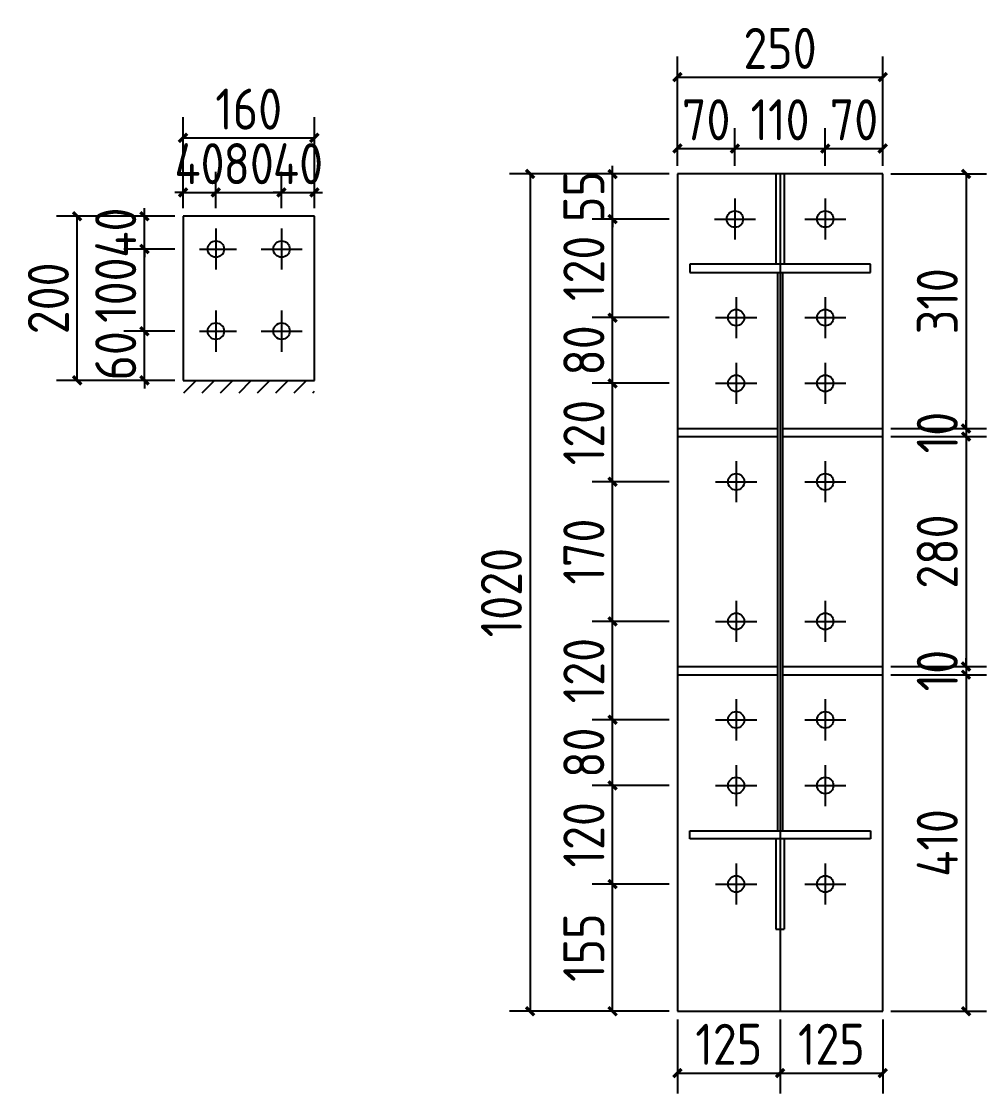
# Model space of a CAD drawing. Extents: x 411778 to 673094, y -11605 to 324395.
# Drawn here: x 463612 to 465964, y 98396 to 101008 of the extents above; entities that cross this region are included whole.
import ezdxf

# ---------------------------------------------------------------- set-up
doc = ezdxf.new("R2010")
doc.units = 0
doc.header["$LTSCALE"] = 1000
doc.header["$MEASUREMENT"] = 0
doc.styles.get("Standard").update_dxf_attribs({"font": 'gbenor.shx', "bigfont": 'gbcbig.shx'})
doc.dimstyles.get("Standard").update_dxf_attribs({"dimscale": 100, "dimtxt": 3.5, "dimasz": 1, "dimexe": 2.5, "dimexo": 3, "dimgap": 1.5, "dimtad": 1, "dimdec": 0, "dimzin": 0, "dimdsep": 46, "dimtxsty": 'Standard', "dimblk": 'ARCHTICK', "dimcen": 0.09, "dimadec": 0, "dimazin": 0, "dimtfac": 1, "dimtdec": 0, "dimtix": 1, "dimtmove": 2, "dimatfit": 3, "dimfxl": 1, "dimtolj": 1, "dimtzin": 0, "dimarcsym": 0})

# ---------------------------------------------------------------- blocks, each defined once
blk = doc.blocks.new('_ArchTick')
at = {"color": 0, "linetype": 'ByBlock', "const_width": 0.4}
blk.add_lwpolyline([(-0.5, -0.5), (0.5, 0.5)], dxfattribs=at)
blk = doc.blocks.new('*D1317')
at = {"color": 3, "lineweight": -2}
for p, q in [((465190.5, 98906.5), (465002.5, 98906.5)), ((465052.5, 98596.5), (465052.5, 98906.5)), ((465190.5, 98596.5), (465002.5, 98596.5))]:
    blk.add_line(p, q, dxfattribs=at)
at = {"layer": 'Defpoints', "color": 0}
for p in [(465052.5, 98906.5), (465210.5, 98906.5), (465210.5, 98596.5)]:
    blk.add_point(p, dxfattribs=at)
at = {"color": 3, "lineweight": -2, "xscale": 20, "yscale": 20, "zscale": 20}
for p, rotation in [((465052.5, 98906.5), 90), ((465052.5, 98596.5), 270)]:
    blk.add_blockref('_ArchTick', p, dxfattribs=dict(at, rotation=rotation))
at = {"color": 0, "insert": (464982.5, 98751.5), "char_height": 100, "attachment_point": 5, "rotation": 90}
blk.add_mtext('\\A1;155', dxfattribs=at)
blk = doc.blocks.new('*D1263')
at = {"color": 3, "lineweight": -2}
for p, q in [((465190.5, 99146.5), (465002.5, 99146.5)), ((465052.5, 98906.5), (465052.5, 99146.5)), ((465190.5, 98906.5), (465002.5, 98906.5))]:
    blk.add_line(p, q, dxfattribs=at)
at = {"layer": 'Defpoints', "color": 0}
for p in [(465052.5, 99146.5), (465210.5, 99146.5), (465210.5, 98906.5)]:
    blk.add_point(p, dxfattribs=at)
at = {"color": 3, "lineweight": -2, "xscale": 20, "yscale": 20, "zscale": 20}
for p, rotation in [((465052.5, 99146.5), 90), ((465052.5, 98906.5), 270)]:
    blk.add_blockref('_ArchTick', p, dxfattribs=dict(at, rotation=rotation))
at = {"color": 0, "insert": (464982.5, 99026.5), "char_height": 100, "attachment_point": 5, "rotation": 90}
blk.add_mtext('\\A1;120', dxfattribs=at)
blk = doc.blocks.new('*D1264')
at = {"color": 3, "lineweight": -2}
for p, q in [((465190.5, 99306.5), (465002.5, 99306.5)), ((465052.5, 99146.5), (465052.5, 99306.5)), ((465190.5, 99146.5), (465002.5, 99146.5))]:
    blk.add_line(p, q, dxfattribs=at)
at = {"layer": 'Defpoints', "color": 0}
for p in [(465052.5, 99306.5), (465210.5, 99306.5), (465210.5, 99146.5)]:
    blk.add_point(p, dxfattribs=at)
at = {"color": 3, "lineweight": -2, "xscale": 20, "yscale": 20, "zscale": 20}
for p, rotation in [((465052.5, 99306.5), 90), ((465052.5, 99146.5), 270)]:
    blk.add_blockref('_ArchTick', p, dxfattribs=dict(at, rotation=rotation))
at = {"color": 0, "insert": (464982.5, 99226.5), "char_height": 100, "attachment_point": 5, "rotation": 90}
blk.add_mtext('\\A1;80', dxfattribs=at)
blk = doc.blocks.new('*D1265')
at = {"color": 3, "lineweight": -2}
for p, q in [((465190.5, 99546.5), (465002.5, 99546.5)), ((465052.5, 99306.5), (465052.5, 99546.5)), ((465190.5, 99306.5), (465002.5, 99306.5))]:
    blk.add_line(p, q, dxfattribs=at)
at = {"layer": 'Defpoints', "color": 0}
for p in [(465052.5, 99546.5), (465210.5, 99546.5), (465210.5, 99306.5)]:
    blk.add_point(p, dxfattribs=at)
at = {"color": 3, "lineweight": -2, "xscale": 20, "yscale": 20, "zscale": 20}
for p, rotation in [((465052.5, 99546.5), 90), ((465052.5, 99306.5), 270)]:
    blk.add_blockref('_ArchTick', p, dxfattribs=dict(at, rotation=rotation))
at = {"color": 0, "insert": (464982.5, 99426.5), "char_height": 100, "attachment_point": 5, "rotation": 90}
blk.add_mtext('\\A1;120', dxfattribs=at)
blk = doc.blocks.new('*D1266')
at = {"color": 3, "lineweight": -2}
for p, q in [((465190.5, 99886.5), (465002.5, 99886.5)), ((465052.5, 99546.5), (465052.5, 99886.5)), ((465190.5, 99546.5), (465002.5, 99546.5))]:
    blk.add_line(p, q, dxfattribs=at)
at = {"layer": 'Defpoints', "color": 0}
for p in [(465052.5, 99886.5), (465210.5, 99886.5), (465210.5, 99546.5)]:
    blk.add_point(p, dxfattribs=at)
at = {"color": 3, "lineweight": -2, "xscale": 20, "yscale": 20, "zscale": 20}
for p, rotation in [((465052.5, 99886.5), 90), ((465052.5, 99546.5), 270)]:
    blk.add_blockref('_ArchTick', p, dxfattribs=dict(at, rotation=rotation))
at = {"color": 0, "insert": (464982.5, 99716.5), "char_height": 100, "attachment_point": 5, "rotation": 90}
blk.add_mtext('\\A1;170', dxfattribs=at)
blk = doc.blocks.new('*D1267')
at = {"color": 3, "lineweight": -2}
for p, q in [((465190.5, 100126.5), (465002.5, 100126.5)), ((465052.5, 99886.5), (465052.5, 100126.5)), ((465190.5, 99886.5), (465002.5, 99886.5))]:
    blk.add_line(p, q, dxfattribs=at)
at = {"layer": 'Defpoints', "color": 0}
for p in [(465052.5, 100126.5), (465210.5, 100126.5), (465210.5, 99886.5)]:
    blk.add_point(p, dxfattribs=at)
at = {"color": 3, "lineweight": -2, "xscale": 20, "yscale": 20, "zscale": 20}
for p, rotation in [((465052.5, 100126.5), 90), ((465052.5, 99886.5), 270)]:
    blk.add_blockref('_ArchTick', p, dxfattribs=dict(at, rotation=rotation))
at = {"color": 0, "insert": (464982.5, 100006.5), "char_height": 100, "attachment_point": 5, "rotation": 90}
blk.add_mtext('\\A1;120', dxfattribs=at)
blk = doc.blocks.new('*D1268')
at = {"color": 3, "lineweight": -2}
for p, q in [((465190.5, 100286.5), (465002.5, 100286.5)), ((465052.5, 100126.5), (465052.5, 100286.5)), ((465190.5, 100126.5), (465002.5, 100126.5))]:
    blk.add_line(p, q, dxfattribs=at)
at = {"layer": 'Defpoints', "color": 0}
for p in [(465052.5, 100286.5), (465210.5, 100286.5), (465210.5, 100126.5)]:
    blk.add_point(p, dxfattribs=at)
at = {"color": 3, "lineweight": -2, "xscale": 20, "yscale": 20, "zscale": 20}
for p, rotation in [((465052.5, 100286.5), 90), ((465052.5, 100126.5), 270)]:
    blk.add_blockref('_ArchTick', p, dxfattribs=dict(at, rotation=rotation))
at = {"color": 0, "insert": (464982.5, 100206.5), "char_height": 100, "attachment_point": 5, "rotation": 90}
blk.add_mtext('\\A1;80', dxfattribs=at)
blk = doc.blocks.new('*D1269')
at = {"color": 3, "lineweight": -2}
for p, q in [((465190.5, 100526.5), (465002.5, 100526.5)), ((465052.5, 100286.5), (465052.5, 100526.5)), ((465190.5, 100286.5), (465002.5, 100286.5))]:
    blk.add_line(p, q, dxfattribs=at)
at = {"layer": 'Defpoints', "color": 0}
for p in [(465052.5, 100526.5), (465210.5, 100526.5), (465210.5, 100286.5)]:
    blk.add_point(p, dxfattribs=at)
at = {"color": 3, "lineweight": -2, "xscale": 20, "yscale": 20, "zscale": 20}
for p, rotation in [((465052.5, 100526.5), 90), ((465052.5, 100286.5), 270)]:
    blk.add_blockref('_ArchTick', p, dxfattribs=dict(at, rotation=rotation))
at = {"color": 0, "insert": (464982.5, 100406.5), "char_height": 100, "attachment_point": 5, "rotation": 90}
blk.add_mtext('\\A1;120', dxfattribs=at)
blk = doc.blocks.new('*D1318')
at = {"color": 3, "lineweight": -2}
for p, q in [((465052.5, 100636.5), (465052.5, 100656.5)), ((465190.5, 100636.5), (465002.5, 100636.5)), ((465052.5, 100526.5), (465052.5, 100636.5)), ((465190.5, 100526.5), (465002.5, 100526.5)), ((465052.5, 100526.5), (465052.5, 100506.5))]:
    blk.add_line(p, q, dxfattribs=at)
at = {"layer": 'Defpoints', "color": 0}
for p in [(465052.5, 100636.5), (465210.5, 100636.5), (465210.5, 100526.5)]:
    blk.add_point(p, dxfattribs=at)
at = {"color": 3, "lineweight": -2, "xscale": 20, "yscale": 20, "zscale": 20}
for p, rotation in [((465052.5, 100636.5), 270), ((465052.5, 100526.5), 90)]:
    blk.add_blockref('_ArchTick', p, dxfattribs=dict(at, rotation=rotation))
at = {"color": 0, "insert": (464982.5, 100581.5), "char_height": 100, "attachment_point": 5, "rotation": 90}
blk.add_mtext('\\A1;55', dxfattribs=at)
blk = doc.blocks.new('*D1270')
at = {"color": 3, "lineweight": -2}
for p, q in [((465210.5, 100656.5), (465210.5, 100748.5)), ((465350.5, 100656.5), (465350.5, 100748.5)), ((465210.5, 100698.5), (465350.5, 100698.5))]:
    blk.add_line(p, q, dxfattribs=at)
at = {"layer": 'Defpoints', "color": 0}
for p in [(465350.5, 100698.5), (465210.5, 100636.5), (465350.5, 100636.5)]:
    blk.add_point(p, dxfattribs=at)
at = {"color": 3, "lineweight": -2, "xscale": 20, "yscale": 20, "zscale": 20, "rotation": 180}
blk.add_blockref('_ArchTick', (465210.5, 100698.5), dxfattribs=at)
at = {"color": 3, "lineweight": -2, "xscale": 20, "yscale": 20, "zscale": 20}
blk.add_blockref('_ArchTick', (465350.5, 100698.5), dxfattribs=at)
at = {"color": 0, "insert": (465280.5, 100768.5), "char_height": 100, "attachment_point": 5}
blk.add_mtext('\\A1;70', dxfattribs=at)
blk = doc.blocks.new('*D1271')
at = {"color": 3, "lineweight": -2}
for p, q in [((465350.5, 100656.5), (465350.5, 100748.5)), ((465570.5, 100656.5), (465570.5, 100748.5)), ((465350.5, 100698.5), (465570.5, 100698.5))]:
    blk.add_line(p, q, dxfattribs=at)
at = {"layer": 'Defpoints', "color": 0}
for p in [(465570.5, 100698.5), (465350.5, 100636.5), (465570.5, 100636.5)]:
    blk.add_point(p, dxfattribs=at)
at = {"color": 3, "lineweight": -2, "xscale": 20, "yscale": 20, "zscale": 20, "rotation": 180}
blk.add_blockref('_ArchTick', (465350.5, 100698.5), dxfattribs=at)
at = {"color": 3, "lineweight": -2, "xscale": 20, "yscale": 20, "zscale": 20}
blk.add_blockref('_ArchTick', (465570.5, 100698.5), dxfattribs=at)
at = {"color": 0, "insert": (465460.5, 100768.5), "char_height": 100, "attachment_point": 5}
blk.add_mtext('\\A1;110', dxfattribs=at)
blk = doc.blocks.new('*D1319')
at = {"color": 3, "lineweight": -2}
for p, q in [((465570.5, 100656.5), (465570.5, 100748.5)), ((465710.5, 100656.5), (465710.5, 100748.5)), ((465570.5, 100698.5), (465710.5, 100698.5))]:
    blk.add_line(p, q, dxfattribs=at)
at = {"layer": 'Defpoints', "color": 0}
for p in [(465710.5, 100698.5), (465570.5, 100636.5), (465710.5, 100636.5)]:
    blk.add_point(p, dxfattribs=at)
at = {"color": 3, "lineweight": -2, "xscale": 20, "yscale": 20, "zscale": 20, "rotation": 180}
blk.add_blockref('_ArchTick', (465570.5, 100698.5), dxfattribs=at)
at = {"color": 3, "lineweight": -2, "xscale": 20, "yscale": 20, "zscale": 20}
blk.add_blockref('_ArchTick', (465710.5, 100698.5), dxfattribs=at)
at = {"color": 0, "insert": (465640.5, 100768.5), "char_height": 100, "attachment_point": 5}
blk.add_mtext('\\A1;70', dxfattribs=at)
blk = doc.blocks.new('*D1320')
at = {"color": 3, "lineweight": -2}
for p, q in [((465210.5, 100656.5), (465210.5, 100922.5)), ((465710.5, 100656.5), (465710.5, 100922.5)), ((465210.5, 100872.5), (465710.5, 100872.5))]:
    blk.add_line(p, q, dxfattribs=at)
at = {"layer": 'Defpoints', "color": 0}
for p in [(465710.5, 100872.5), (465210.5, 100636.5), (465710.5, 100636.5)]:
    blk.add_point(p, dxfattribs=at)
at = {"color": 3, "lineweight": -2, "xscale": 20, "yscale": 20, "zscale": 20, "rotation": 180}
blk.add_blockref('_ArchTick', (465210.5, 100872.5), dxfattribs=at)
at = {"color": 3, "lineweight": -2, "xscale": 20, "yscale": 20, "zscale": 20}
blk.add_blockref('_ArchTick', (465710.5, 100872.5), dxfattribs=at)
at = {"color": 0, "insert": (465460.5, 100942.5), "char_height": 100, "attachment_point": 5}
blk.add_mtext('\\A1;250', dxfattribs=at)
blk = doc.blocks.new('*D1321')
at = {"color": 3, "lineweight": -2}
for p, q in [((465190.5, 100636.5), (464801.5, 100636.5)), ((464851.5, 100636.5), (464851.5, 98596.5)), ((465190.5, 98596.5), (464801.5, 98596.5))]:
    blk.add_line(p, q, dxfattribs=at)
at = {"layer": 'Defpoints', "color": 0}
for p in [(465210.5, 100636.5), (464851.5, 98596.5), (465210.5, 98596.5)]:
    blk.add_point(p, dxfattribs=at)
at = {"color": 3, "lineweight": -2, "xscale": 20, "yscale": 20, "zscale": 20}
for p, rotation in [((464851.5, 100636.5), 90), ((464851.5, 98596.5), 270)]:
    blk.add_blockref('_ArchTick', p, dxfattribs=dict(at, rotation=rotation))
at = {"color": 0, "insert": (464781.5, 99616.5), "char_height": 100, "attachment_point": 5, "rotation": 90}
blk.add_mtext('\\A1;1020', dxfattribs=at)
blk = doc.blocks.new('*D1322')
at = {"color": 3, "lineweight": -2}
for p, q in [((465730.5, 100636.5), (465963.5, 100636.5)), ((465913.5, 100636.5), (465913.5, 100016.5)), ((465730.5, 100016.5), (465963.5, 100016.5))]:
    blk.add_line(p, q, dxfattribs=at)
at = {"layer": 'Defpoints', "color": 0}
for p in [(465710.5, 100636.5), (465710.5, 100016.5), (465913.5, 100016.5)]:
    blk.add_point(p, dxfattribs=at)
at = {"color": 3, "lineweight": -2, "xscale": 20, "yscale": 20, "zscale": 20}
for p, rotation in [((465913.5, 100636.5), 90), ((465913.5, 100016.5), 270)]:
    blk.add_blockref('_ArchTick', p, dxfattribs=dict(at, rotation=rotation))
at = {"color": 0, "insert": (465843.5, 100326.5), "char_height": 100, "attachment_point": 5, "rotation": 90}
blk.add_mtext('\\A1;310', dxfattribs=at)
blk = doc.blocks.new('*D1323')
at = {"color": 3, "lineweight": -2}
for p, q in [((465913.5, 100016.5), (465913.5, 100036.5)), ((465730.5, 100016.5), (465963.5, 100016.5)), ((465730.5, 99996.5), (465963.5, 99996.5)), ((465913.5, 100016.5), (465913.5, 99996.5)), ((465913.5, 99996.5), (465913.5, 99976.5))]:
    blk.add_line(p, q, dxfattribs=at)
at = {"layer": 'Defpoints', "color": 0}
for p in [(465710.5, 100016.5), (465710.5, 99996.5), (465913.5, 99996.5)]:
    blk.add_point(p, dxfattribs=at)
at = {"color": 3, "lineweight": -2, "xscale": 20, "yscale": 20, "zscale": 20}
for p, rotation in [((465913.5, 100016.5), 270), ((465913.5, 99996.5), 90)]:
    blk.add_blockref('_ArchTick', p, dxfattribs=dict(at, rotation=rotation))
at = {"color": 0, "insert": (465843.5, 100006.5), "char_height": 100, "attachment_point": 5, "rotation": 90}
blk.add_mtext('\\A1;10', dxfattribs=at)
blk = doc.blocks.new('*D1324')
at = {"color": 3, "lineweight": -2}
for p, q in [((465730.5, 99996.5), (465963.5, 99996.5)), ((465913.5, 99996.5), (465913.5, 99436.5)), ((465730.5, 99436.5), (465963.5, 99436.5))]:
    blk.add_line(p, q, dxfattribs=at)
at = {"layer": 'Defpoints', "color": 0}
for p in [(465710.5, 99996.5), (465710.5, 99436.5), (465913.5, 99436.5)]:
    blk.add_point(p, dxfattribs=at)
at = {"color": 3, "lineweight": -2, "xscale": 20, "yscale": 20, "zscale": 20}
for p, rotation in [((465913.5, 99996.5), 90), ((465913.5, 99436.5), 270)]:
    blk.add_blockref('_ArchTick', p, dxfattribs=dict(at, rotation=rotation))
at = {"color": 0, "insert": (465843.5, 99716.5), "char_height": 100, "attachment_point": 5, "rotation": 90}
blk.add_mtext('\\A1;280', dxfattribs=at)
blk = doc.blocks.new('*D1325')
at = {"color": 3, "lineweight": -2}
for p, q in [((465913.5, 99436.5), (465913.5, 99456.5)), ((465730.5, 99436.5), (465963.5, 99436.5)), ((465913.5, 99436.5), (465913.5, 99416.5)), ((465730.5, 99416.5), (465963.5, 99416.5)), ((465913.5, 99416.5), (465913.5, 99396.5))]:
    blk.add_line(p, q, dxfattribs=at)
at = {"layer": 'Defpoints', "color": 0}
for p in [(465710.5, 99436.5), (465710.5, 99416.5), (465913.5, 99416.5)]:
    blk.add_point(p, dxfattribs=at)
at = {"color": 3, "lineweight": -2, "xscale": 20, "yscale": 20, "zscale": 20}
for p, rotation in [((465913.5, 99436.5), 270), ((465913.5, 99416.5), 90)]:
    blk.add_blockref('_ArchTick', p, dxfattribs=dict(at, rotation=rotation))
at = {"color": 0, "insert": (465843.5, 99426.5), "char_height": 100, "attachment_point": 5, "rotation": 90}
blk.add_mtext('\\A1;10', dxfattribs=at)
blk = doc.blocks.new('*D1326')
at = {"color": 3, "lineweight": -2}
for p, q in [((465730.5, 99416.5), (465963.5, 99416.5)), ((465913.5, 99416.5), (465913.5, 98596.5)), ((465730.5, 98596.5), (465963.5, 98596.5))]:
    blk.add_line(p, q, dxfattribs=at)
at = {"layer": 'Defpoints', "color": 0}
for p in [(465710.5, 99416.5), (465710.5, 98596.5), (465913.5, 98596.5)]:
    blk.add_point(p, dxfattribs=at)
at = {"color": 3, "lineweight": -2, "xscale": 20, "yscale": 20, "zscale": 20}
for p, rotation in [((465913.5, 99416.5), 90), ((465913.5, 98596.5), 270)]:
    blk.add_blockref('_ArchTick', p, dxfattribs=dict(at, rotation=rotation))
at = {"color": 0, "insert": (465843.5, 99006.5), "char_height": 100, "attachment_point": 5, "rotation": 90}
blk.add_mtext('\\A1;410', dxfattribs=at)
blk = doc.blocks.new('*D1327')
at = {"color": 3, "lineweight": -2}
for p, q in [((465210.5, 98576.5), (465210.5, 98396)), ((465460.5, 98576.5), (465460.5, 98396)), ((465210.5, 98446), (465460.5, 98446))]:
    blk.add_line(p, q, dxfattribs=at)
at = {"layer": 'Defpoints', "color": 0}
for p in [(465210.5, 98596.5), (465460.5, 98596.5), (465460.5, 98446)]:
    blk.add_point(p, dxfattribs=at)
at = {"color": 3, "lineweight": -2, "xscale": 20, "yscale": 20, "zscale": 20, "rotation": 180}
blk.add_blockref('_ArchTick', (465210.5, 98446), dxfattribs=at)
at = {"color": 3, "lineweight": -2, "xscale": 20, "yscale": 20, "zscale": 20}
blk.add_blockref('_ArchTick', (465460.5, 98446), dxfattribs=at)
at = {"color": 0, "insert": (465335.5, 98516), "char_height": 100, "attachment_point": 5}
blk.add_mtext('\\A1;125', dxfattribs=at)
blk = doc.blocks.new('*D1328')
at = {"color": 3, "lineweight": -2}
for p, q in [((465460.5, 98576.5), (465460.5, 98396)), ((465710.5, 98576.5), (465710.5, 98396)), ((465460.5, 98446), (465710.5, 98446))]:
    blk.add_line(p, q, dxfattribs=at)
at = {"layer": 'Defpoints', "color": 0}
for p in [(465460.5, 98596.5), (465710.5, 98596.5), (465710.5, 98446)]:
    blk.add_point(p, dxfattribs=at)
at = {"color": 3, "lineweight": -2, "xscale": 20, "yscale": 20, "zscale": 20, "rotation": 180}
blk.add_blockref('_ArchTick', (465460.5, 98446), dxfattribs=at)
at = {"color": 3, "lineweight": -2, "xscale": 20, "yscale": 20, "zscale": 20}
blk.add_blockref('_ArchTick', (465710.5, 98446), dxfattribs=at)
at = {"color": 0, "insert": (465585.5, 98516), "char_height": 100, "attachment_point": 5}
blk.add_mtext('\\A1;125', dxfattribs=at)
blk = doc.blocks.new('*D1329')
at = {"color": 3, "lineweight": -2}
for p, q in [((463986, 100253.5), (463862, 100253.5)), ((463912, 100253.5), (463912, 100273.5)), ((463912, 100133.5), (463912, 100253.5)), ((463986, 100133.5), (463862, 100133.5)), ((463912, 100133.5), (463912, 100113.5))]:
    blk.add_line(p, q, dxfattribs=at)
at = {"layer": 'Defpoints', "color": 0}
for p in [(463912, 100253.5), (464006, 100253.5), (464006, 100133.5)]:
    blk.add_point(p, dxfattribs=at)
at = {"color": 3, "lineweight": -2, "xscale": 20, "yscale": 20, "zscale": 20}
for p, rotation in [((463912, 100253.5), 270), ((463912, 100133.5), 90)]:
    blk.add_blockref('_ArchTick', p, dxfattribs=dict(at, rotation=rotation))
at = {"color": 0, "insert": (463842, 100193.5), "char_height": 100, "attachment_point": 5, "rotation": 90}
blk.add_mtext('\\A1;60', dxfattribs=at)
blk = doc.blocks.new('*D1272')
at = {"color": 3, "lineweight": -2}
for p, q in [((463986, 100453.5), (463862, 100453.5)), ((463912, 100253.5), (463912, 100453.5)), ((463986, 100253.5), (463862, 100253.5))]:
    blk.add_line(p, q, dxfattribs=at)
at = {"layer": 'Defpoints', "color": 0}
for p in [(463912, 100453.5), (464006, 100453.5), (464006, 100253.5)]:
    blk.add_point(p, dxfattribs=at)
at = {"color": 3, "lineweight": -2, "xscale": 20, "yscale": 20, "zscale": 20}
for p, rotation in [((463912, 100453.5), 90), ((463912, 100253.5), 270)]:
    blk.add_blockref('_ArchTick', p, dxfattribs=dict(at, rotation=rotation))
at = {"color": 0, "insert": (463842, 100353.5), "char_height": 100, "attachment_point": 5, "rotation": 90}
blk.add_mtext('\\A1;100', dxfattribs=at)
blk = doc.blocks.new('*D1330')
at = {"color": 3, "lineweight": -2}
for p, q in [((463912, 100533.5), (463912, 100553.5)), ((463986, 100533.5), (463862, 100533.5)), ((463912, 100453.5), (463912, 100533.5)), ((463986, 100453.5), (463862, 100453.5)), ((463912, 100453.5), (463912, 100433.5))]:
    blk.add_line(p, q, dxfattribs=at)
at = {"layer": 'Defpoints', "color": 0}
for p in [(463912, 100533.5), (464006, 100533.5), (464006, 100453.5)]:
    blk.add_point(p, dxfattribs=at)
at = {"color": 3, "lineweight": -2, "xscale": 20, "yscale": 20, "zscale": 20}
for p, rotation in [((463912, 100533.5), 270), ((463912, 100453.5), 90)]:
    blk.add_blockref('_ArchTick', p, dxfattribs=dict(at, rotation=rotation))
at = {"color": 0, "insert": (463842, 100493.5), "char_height": 100, "attachment_point": 5, "rotation": 90}
blk.add_mtext('\\A1;40', dxfattribs=at)
blk = doc.blocks.new('*D1273')
at = {"color": 3, "lineweight": -2}
for p, q in [((464006, 100553.5), (464006, 100641.5)), ((464086, 100553.5), (464086, 100641.5)), ((464006, 100591.5), (463986, 100591.5)), ((464006, 100591.5), (464086, 100591.5)), ((464086, 100591.5), (464106, 100591.5))]:
    blk.add_line(p, q, dxfattribs=at)
at = {"layer": 'Defpoints', "color": 0}
for p in [(464086, 100591.5), (464006, 100533.5), (464086, 100533.5)]:
    blk.add_point(p, dxfattribs=at)
at = {"color": 3, "lineweight": -2, "xscale": 20, "yscale": 20, "zscale": 20}
blk.add_blockref('_ArchTick', (464006, 100591.5), dxfattribs=at)
at = {"color": 3, "lineweight": -2, "xscale": 20, "yscale": 20, "zscale": 20, "rotation": 180}
blk.add_blockref('_ArchTick', (464086, 100591.5), dxfattribs=at)
at = {"color": 0, "insert": (464046, 100661.5), "char_height": 100, "attachment_point": 5}
blk.add_mtext('\\A1;40', dxfattribs=at)
blk = doc.blocks.new('*D1274')
at = {"color": 3, "lineweight": -2}
for p, q in [((464086, 100553.5), (464086, 100641.5)), ((464246, 100553.5), (464246, 100641.5)), ((464086, 100591.5), (464246, 100591.5))]:
    blk.add_line(p, q, dxfattribs=at)
at = {"layer": 'Defpoints', "color": 0}
for p in [(464246, 100591.5), (464086, 100533.5), (464246, 100533.5)]:
    blk.add_point(p, dxfattribs=at)
at = {"color": 3, "lineweight": -2, "xscale": 20, "yscale": 20, "zscale": 20, "rotation": 180}
blk.add_blockref('_ArchTick', (464086, 100591.5), dxfattribs=at)
at = {"color": 3, "lineweight": -2, "xscale": 20, "yscale": 20, "zscale": 20}
blk.add_blockref('_ArchTick', (464246, 100591.5), dxfattribs=at)
at = {"color": 0, "insert": (464166, 100661.5), "char_height": 100, "attachment_point": 5}
blk.add_mtext('\\A1;80', dxfattribs=at)
blk = doc.blocks.new('*D1331')
at = {"color": 3, "lineweight": -2}
for p, q in [((464246, 100553.5), (464246, 100641.5)), ((464326, 100553.5), (464326, 100641.5)), ((464246, 100591.5), (464226, 100591.5)), ((464246, 100591.5), (464326, 100591.5)), ((464326, 100591.5), (464346, 100591.5))]:
    blk.add_line(p, q, dxfattribs=at)
at = {"layer": 'Defpoints', "color": 0}
for p in [(464326, 100591.5), (464246, 100533.5), (464326, 100533.5)]:
    blk.add_point(p, dxfattribs=at)
at = {"color": 3, "lineweight": -2, "xscale": 20, "yscale": 20, "zscale": 20}
blk.add_blockref('_ArchTick', (464246, 100591.5), dxfattribs=at)
at = {"color": 3, "lineweight": -2, "xscale": 20, "yscale": 20, "zscale": 20, "rotation": 180}
blk.add_blockref('_ArchTick', (464326, 100591.5), dxfattribs=at)
at = {"color": 0, "insert": (464286, 100661.5), "char_height": 100, "attachment_point": 5}
blk.add_mtext('\\A1;40', dxfattribs=at)
blk = doc.blocks.new('*D1332')
at = {"color": 3, "lineweight": -2}
for p, q in [((464006, 100553.5), (464006, 100774.5)), ((464326, 100553.5), (464326, 100774.5)), ((464006, 100724.5), (464326, 100724.5))]:
    blk.add_line(p, q, dxfattribs=at)
at = {"layer": 'Defpoints', "color": 0}
for p in [(464326, 100724.5), (464006, 100533.5), (464326, 100533.5)]:
    blk.add_point(p, dxfattribs=at)
at = {"color": 3, "lineweight": -2, "xscale": 20, "yscale": 20, "zscale": 20, "rotation": 180}
blk.add_blockref('_ArchTick', (464006, 100724.5), dxfattribs=at)
at = {"color": 3, "lineweight": -2, "xscale": 20, "yscale": 20, "zscale": 20}
blk.add_blockref('_ArchTick', (464326, 100724.5), dxfattribs=at)
at = {"color": 0, "insert": (464166, 100794.5), "char_height": 100, "attachment_point": 5}
blk.add_mtext('\\A1;160', dxfattribs=at)
blk = doc.blocks.new('*D1333')
at = {"color": 3, "lineweight": -2}
for p, q in [((463986, 100533.5), (463698, 100533.5)), ((463748, 100133.5), (463748, 100533.5)), ((463986, 100133.5), (463698, 100133.5))]:
    blk.add_line(p, q, dxfattribs=at)
at = {"layer": 'Defpoints', "color": 0}
for p in [(463748, 100533.5), (464006, 100533.5), (464006, 100133.5)]:
    blk.add_point(p, dxfattribs=at)
at = {"color": 3, "lineweight": -2, "xscale": 20, "yscale": 20, "zscale": 20}
for p, rotation in [((463748, 100533.5), 90), ((463748, 100133.5), 270)]:
    blk.add_blockref('_ArchTick', p, dxfattribs=dict(at, rotation=rotation))
at = {"color": 0, "insert": (463678, 100333.5), "char_height": 100, "attachment_point": 5, "rotation": 90}
blk.add_mtext('\\A1;200', dxfattribs=at)

msp = doc.modelspace()

# ---------------------------------------------------------------- hatches: boundary and pattern name
h = msp.add_hatch()
h.set_pattern_fill('ANSI31', color=256, scale=20, style=0)
h.set_pattern_definition([(45, (0, -31500), (-22.4506403, 22.4506403), [])])
h.paths.add_polyline_path([(464326, 100133.5), (464006, 100133.5), (464006, 100103.5), (464326, 100103.5)])

# ---------------------------------------------------------------- linework, layer by layer
for p, q in [((465210.5, 100636.5), (465210.5, 98596.5)), ((465710.5, 100636.5), (465210.5, 100636.5)), ((465450.5, 100636.5), (465450.5, 100416.5)), ((465470.5, 100636.5), (465470.5, 100416.5)), ((465710.5, 98596.5), (465710.5, 100636.5)), ((465350.5, 100576.5), (465350.5, 100476.5)), ((465570.5, 100576.5), (465570.5, 100476.5)), ((464006, 100533.5), (464006, 100133.5)), ((464326, 100533.5), (464006, 100533.5)), ((464326, 100133.5), (464326, 100533.5)), ((465300.5, 100526.5), (465400.5, 100526.5)), ((465520.5, 100526.5), (465620.5, 100526.5)), ((464086, 100503.5), (464086, 100403.5)), ((464246, 100503.5), (464246, 100403.5)), ((464046, 100453.5), (464136, 100453.5)), ((464196, 100453.5), (464296, 100453.5)), ((465353.5, 100336.5), (465353.5, 100236.5)), ((465570.5, 100336.5), (465570.5, 100236.5)), ((464086, 100303.5), (464086, 100203.5)), ((464246, 100303.5), (464246, 100203.5)), ((465303.5, 100286.5), (465403.5, 100286.5)), ((465520.5, 100286.5), (465620.5, 100286.5)), ((464046, 100253.5), (464136, 100253.5)), ((464196, 100253.5), (464296, 100253.5)), ((465353.5, 100176.5), (465353.5, 100076.5)), ((465570.5, 100176.5), (465570.5, 100076.5)), ((464006, 100133.5), (464326, 100133.5)), ((465303.5, 100126.5), (465403.5, 100126.5)), ((465520.5, 100126.5), (465620.5, 100126.5)), ((465210.5, 100016.5), (465454.5, 100016.5)), ((465210.5, 99996.5), (465454.5, 99996.5)), ((465466.5, 100016.5), (465710.5, 100016.5)), ((465466.5, 99996.5), (465710.5, 99996.5)), ((465353.5, 99936.5), (465353.5, 99836.5)), ((465570.5, 99936.5), (465570.5, 99836.5)), ((465303.5, 99886.5), (465403.5, 99886.5)), ((465520.5, 99886.5), (465620.5, 99886.5)), ((465353.5, 99596.5), (465353.5, 99496.5)), ((465570.5, 99596.5), (465570.5, 99496.5)), ((465303.5, 99546.5), (465403.5, 99546.5)), ((465520.5, 99546.5), (465620.5, 99546.5)), ((465210.5, 99436.5), (465454.5, 99436.5)), ((465466.5, 99436.5), (465710.5, 99436.5)), ((465210.5, 99416.5), (465454.5, 99416.5)), ((465466.5, 99416.5), (465710.5, 99416.5)), ((465353.5, 99356.5), (465353.5, 99256.5)), ((465570.5, 99356.5), (465570.5, 99256.5)), ((465303.5, 99306.5), (465403.5, 99306.5)), ((465520.5, 99306.5), (465620.5, 99306.5)), ((465353.5, 99196.5), (465353.5, 99096.5)), ((465570.5, 99196.5), (465570.5, 99096.5)), ((465303.5, 99146.5), (465403.5, 99146.5)), ((465520.5, 99146.5), (465620.5, 99146.5)), ((465450.5, 99016.5), (465450.5, 98796.5)), ((465470.5, 99016.5), (465470.5, 98796.5)), ((465353.5, 98956.5), (465353.5, 98856.5)), ((465570.5, 98956.5), (465570.5, 98856.5)), ((465303.5, 98906.5), (465403.5, 98906.5)), ((465520.5, 98906.5), (465620.5, 98906.5)), ((465450.5, 98796.5), (465470.5, 98796.5)), ((465210.5, 98596.5), (465710.5, 98596.5))]:
    msp.add_line(p, q)
at = {"color": 1}
msp.add_line((465460.5, 100636.5), (465460.5, 98596.5), dxfattribs=at)
at = {"color": 4}
for p, q in [((465680.5, 100416.5), (465240.5, 100416.5)), ((465240.5, 100416.5), (465240.5, 100396.5)), ((465680.5, 100396.5), (465680.5, 100416.5)), ((465240.5, 100396.5), (465680.5, 100396.5)), ((465454.5, 100396.5), (465454.5, 99036.5)), ((465466.5, 100396.5), (465466.5, 99036.5)), ((465240.5, 99016.5), (465240.5, 99036.5)), ((465240.5, 99036.5), (465680.5, 99036.5)), ((465680.5, 99036.5), (465680.5, 99016.5)), ((465680.5, 99016.5), (465240.5, 99016.5))]:
    msp.add_line(p, q, dxfattribs=at)
for centre in [(465350.5, 100526.5), (465570.5, 100526.5), (464086, 100453.5), (464246, 100453.5), (465353.5, 100286.5), (465570.5, 100286.5), (464086, 100253.5), (464246, 100253.5), (465353.5, 100126.5), (465570.5, 100126.5), (465353.5, 99886.5), (465570.5, 99886.5), (465353.5, 99546.5), (465570.5, 99546.5), (465353.5, 99306.5), (465570.5, 99306.5), (465353.5, 99146.5), (465570.5, 99146.5), (465353.5, 98906.5), (465570.5, 98906.5)]:
    msp.add_circle(centre, 20)

# ---------------------------------------------------------------- dimensions: what is measured, and where the dimension line sits
for p1, p2, distance, picture, middle in [((465210.5, 100636.5), (465710.5, 100636.5), 236, '*D1320', (465460.5, 100942.5)), ((464006, 100533.5), (464326, 100533.5), 191, '*D1332', (464166, 100794.5)), ((465210.5, 100636.5), (465210.5, 98596.5), -359, '*D1321', (464781.5, 99616.5)), ((464006, 100133.5), (464006, 100533.5), 258, '*D1333', (463678, 100333.5))]:
    dim = msp.add_aligned_dim(p1=p1, p2=p2, distance=distance, dimstyle='Standard', override={"dimtxt": 1, "dimasz": 0.2, "dimexe": 0.5, "dimexo": 0.2, "dimgap": 0.2, "dimlfac": 0.5, "dimclrd": 3, "dimclre": 3})
    dim.commit()
    dim.dimension.update_dxf_attribs({"geometry": picture, "text_midpoint": middle})
for base, p1, p2, picture, middle in [((465350.5, 100698.5), (465210.5, 100636.5), (465350.5, 100636.5), '*D1270', (465280.5, 100768.5)), ((465570.5, 100698.5), (465350.5, 100636.5), (465570.5, 100636.5), '*D1271', (465460.5, 100768.5)), ((465710.5, 100698.5), (465570.5, 100636.5), (465710.5, 100636.5), '*D1319', (465640.5, 100768.5)), ((464086, 100591.5), (464006, 100533.5), (464086, 100533.5), '*D1273', (464046, 100661.5)), ((464246, 100591.5), (464086, 100533.5), (464246, 100533.5), '*D1274', (464166, 100661.5)), ((464326, 100591.5), (464246, 100533.5), (464326, 100533.5), '*D1331', (464286, 100661.5)), ((465460.5, 98446), (465210.5, 98596.5), (465460.5, 98596.5), '*D1327', (465335.5, 98516)), ((465710.5, 98446), (465460.5, 98596.5), (465710.5, 98596.5), '*D1328', (465585.5, 98516))]:
    dim = msp.add_linear_dim(base=base, p1=p1, p2=p2, dimstyle='Standard', override={"dimtxt": 1, "dimasz": 0.2, "dimexe": 0.5, "dimexo": 0.2, "dimgap": 0.2, "dimlfac": 0.5, "dimclrd": 3, "dimclre": 3})
    dim.commit()
    dim.dimension.update_dxf_attribs({"geometry": picture, "text_midpoint": middle})
for base, p1, p2, picture, middle in [((465052.5, 100636.5), (465210.5, 100526.5), (465210.5, 100636.5), '*D1318', (464982.5, 100581.5)), ((465913.5, 100016.5), (465710.5, 100636.5), (465710.5, 100016.5), '*D1322', (465843.5, 100326.5)), ((463912, 100533.5), (464006, 100453.5), (464006, 100533.5), '*D1330', (463842, 100493.5)), ((465052.5, 100526.5), (465210.5, 100286.5), (465210.5, 100526.5), '*D1269', (464982.5, 100406.5)), ((463912, 100453.5), (464006, 100253.5), (464006, 100453.5), '*D1272', (463842, 100353.5)), ((465052.5, 100286.5), (465210.5, 100126.5), (465210.5, 100286.5), '*D1268', (464982.5, 100206.5)), ((463912, 100253.5), (464006, 100133.5), (464006, 100253.5), '*D1329', (463842, 100193.5)), ((465052.5, 100126.5), (465210.5, 99886.5), (465210.5, 100126.5), '*D1267', (464982.5, 100006.5)), ((465913.5, 99996.5), (465710.5, 100016.5), (465710.5, 99996.5), '*D1323', (465843.5, 100006.5)), ((465913.5, 99436.5), (465710.5, 99996.5), (465710.5, 99436.5), '*D1324', (465843.5, 99716.5)), ((465052.5, 99886.5), (465210.5, 99546.5), (465210.5, 99886.5), '*D1266', (464982.5, 99716.5)), ((465052.5, 99546.5), (465210.5, 99306.5), (465210.5, 99546.5), '*D1265', (464982.5, 99426.5)), ((465913.5, 99416.5), (465710.5, 99436.5), (465710.5, 99416.5), '*D1325', (465843.5, 99426.5)), ((465913.5, 98596.5), (465710.5, 99416.5), (465710.5, 98596.5), '*D1326', (465843.5, 99006.5)), ((465052.5, 99306.5), (465210.5, 99146.5), (465210.5, 99306.5), '*D1264', (464982.5, 99226.5)), ((465052.5, 99146.5), (465210.5, 98906.5), (465210.5, 99146.5), '*D1263', (464982.5, 99026.5)), ((465052.5, 98906.5), (465210.5, 98596.5), (465210.5, 98906.5), '*D1317', (464982.5, 98751.5))]:
    dim = msp.add_linear_dim(base=base, p1=p1, p2=p2, angle=90, dimstyle='Standard', override={"dimtxt": 1, "dimasz": 0.2, "dimexe": 0.5, "dimexo": 0.2, "dimgap": 0.2, "dimlfac": 0.5, "dimclrd": 3, "dimclre": 3})
    dim.commit()
    dim.dimension.update_dxf_attribs({"geometry": picture, "text_midpoint": middle})

doc.saveas('drawing.dxf')
